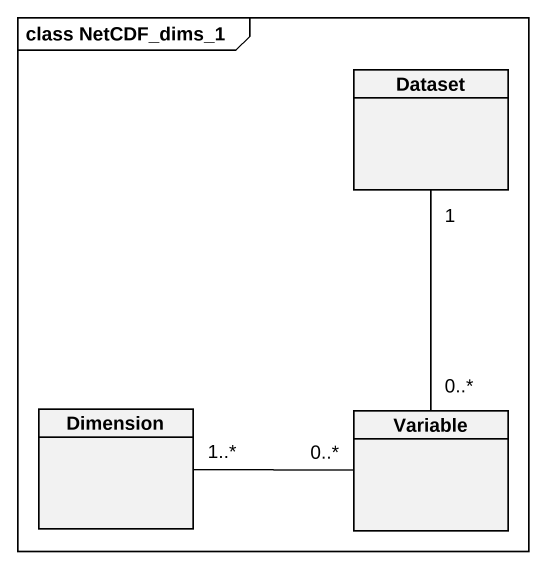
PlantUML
@startuml
mainframe class NetCDF_dims_1
hide circle
hide empty members
class Dataset
class Dimension
class Variable
Dataset "1" -- "0..*" Variable
Dimension "1..*" -right- "0..*" Variable
@enduml
